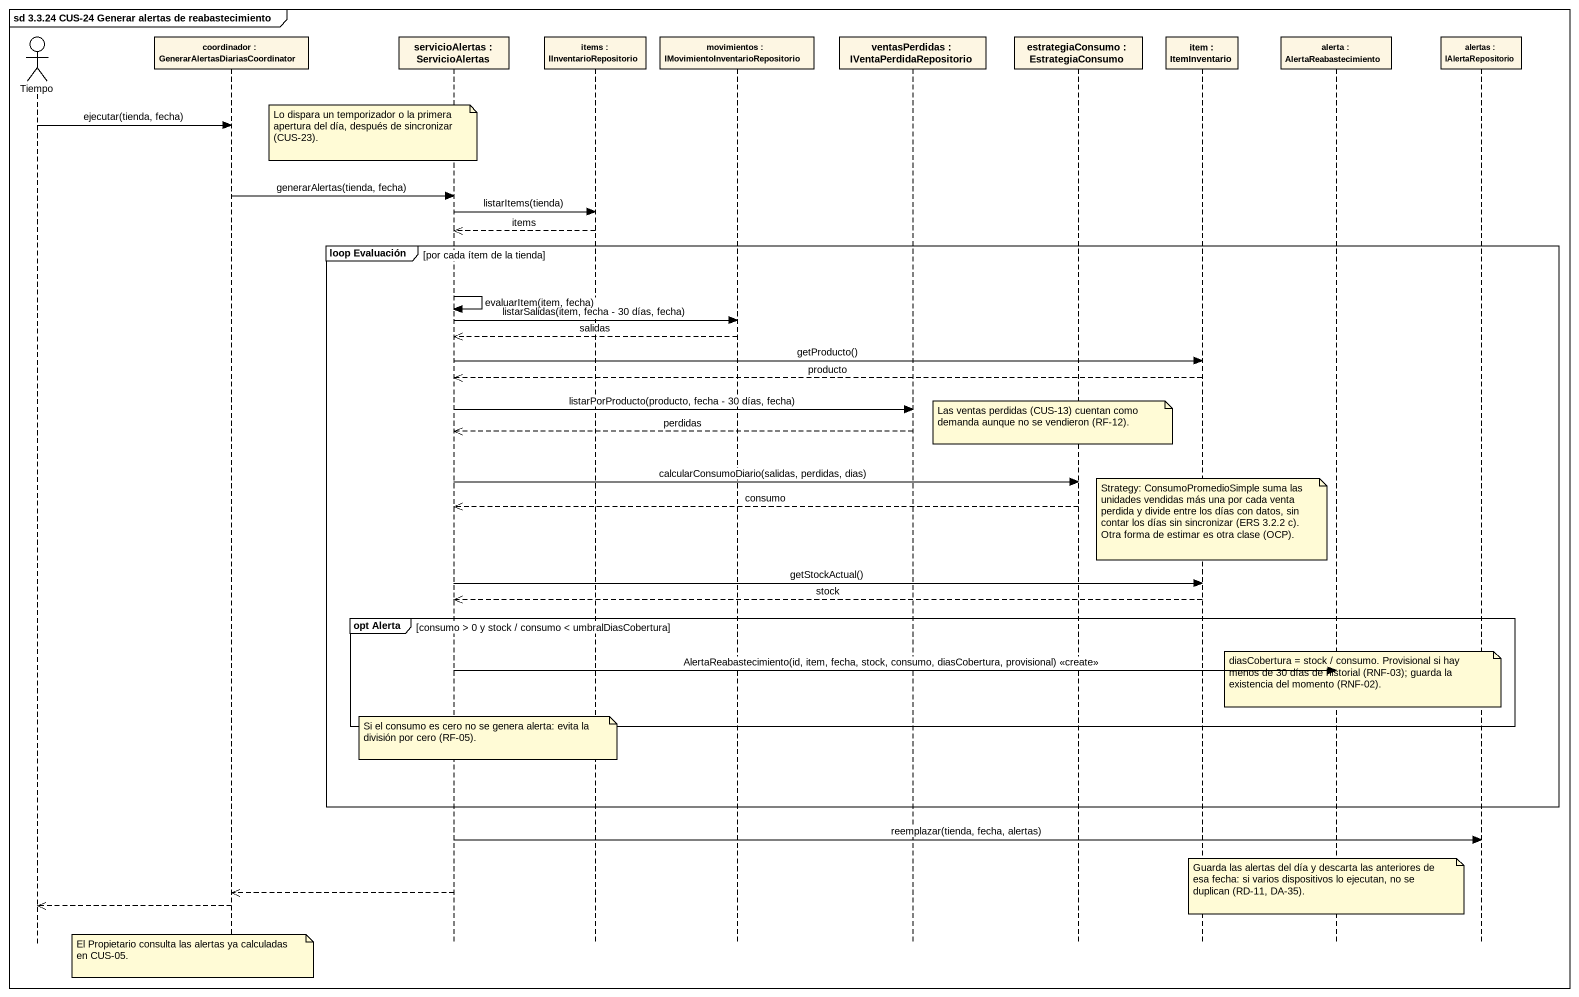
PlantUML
@startuml
mainframe sd 3.3.24 CUS-24 Generar alertas de reabastecimiento
hide footbox
actor Tiempo
participant "coordinador : GenerarAlertasDiariasCoordinator" as coordinador
participant "servicioAlertas : ServicioAlertas" as servicioAlertas
participant "items : IInventarioRepositorio" as items
participant "movimientos : IMovimientoInventarioRepositorio" as movimientos
participant "ventasPerdidas : IVentaPerdidaRepositorio" as ventasPerdidas
participant "estrategiaConsumo : EstrategiaConsumo" as estrategiaConsumo
participant "item : ItemInventario" as item
participant "alerta : AlertaReabastecimiento" as alerta
participant "alertas : IAlertaRepositorio" as alertas

Tiempo -> coordinador : ejecutar(tienda, fecha)
note over servicioAlertas : Lo dispara un temporizador o la primera apertura del día, después de sincronizar (CUS-23).
coordinador -> servicioAlertas : generarAlertas(tienda, fecha)
servicioAlertas -> items : listarItems(tienda)
items -->> servicioAlertas : items
group loop Evaluación [por cada ítem de la tienda]
  servicioAlertas -> servicioAlertas : evaluarItem(item, fecha)
  servicioAlertas -> movimientos : listarSalidas(item, fecha - 30 días, fecha)
  movimientos -->> servicioAlertas : salidas
  servicioAlertas -> item : getProducto()
  item -->> servicioAlertas : producto
  servicioAlertas -> ventasPerdidas : listarPorProducto(producto, fecha - 30 días, fecha)
  note over estrategiaConsumo : Las ventas perdidas (CUS-13) cuentan como demanda aunque no se vendieron (RF-12).
  ventasPerdidas -->> servicioAlertas : perdidas
  servicioAlertas -> estrategiaConsumo : calcularConsumoDiario(salidas, perdidas, dias)
  estrategiaConsumo -->> servicioAlertas : consumo
  note over item : Strategy: ConsumoPromedioSimple suma las unidades vendidas más una por cada venta perdida y divide entre los días con datos, sin contar los días sin sincronizar (ERS 3.2.2 c). Otra forma de estimar es otra clase (OCP).
  servicioAlertas -> item : getStockActual()
  item -->> servicioAlertas : stock
  group opt Alerta [consumo > 0 y stock / consumo < umbralDiasCobertura]
    servicioAlertas -> alerta : AlertaReabastecimiento(id, item, fecha, stock, consumo, diasCobertura, provisional) <<create>>
    note over alerta : diasCobertura = stock / consumo. Provisional si hay menos de 30 días de historial (RNF-03); guarda la existencia del momento (RNF-02).
  end
  note over servicioAlertas : Si el consumo es cero no se genera alerta: evita la división por cero (RF-05).
end
servicioAlertas -> alertas : reemplazar(tienda, fecha, alertas)
note over alerta : Guarda las alertas del día y descarta las anteriores de esa fecha: si varios dispositivos lo ejecutan, no se duplican (RD-11, DA-35).
servicioAlertas -->> coordinador
coordinador -->> Tiempo
note over coordinador : El Propietario consulta las alertas ya calculadas en CUS-05.
@enduml
